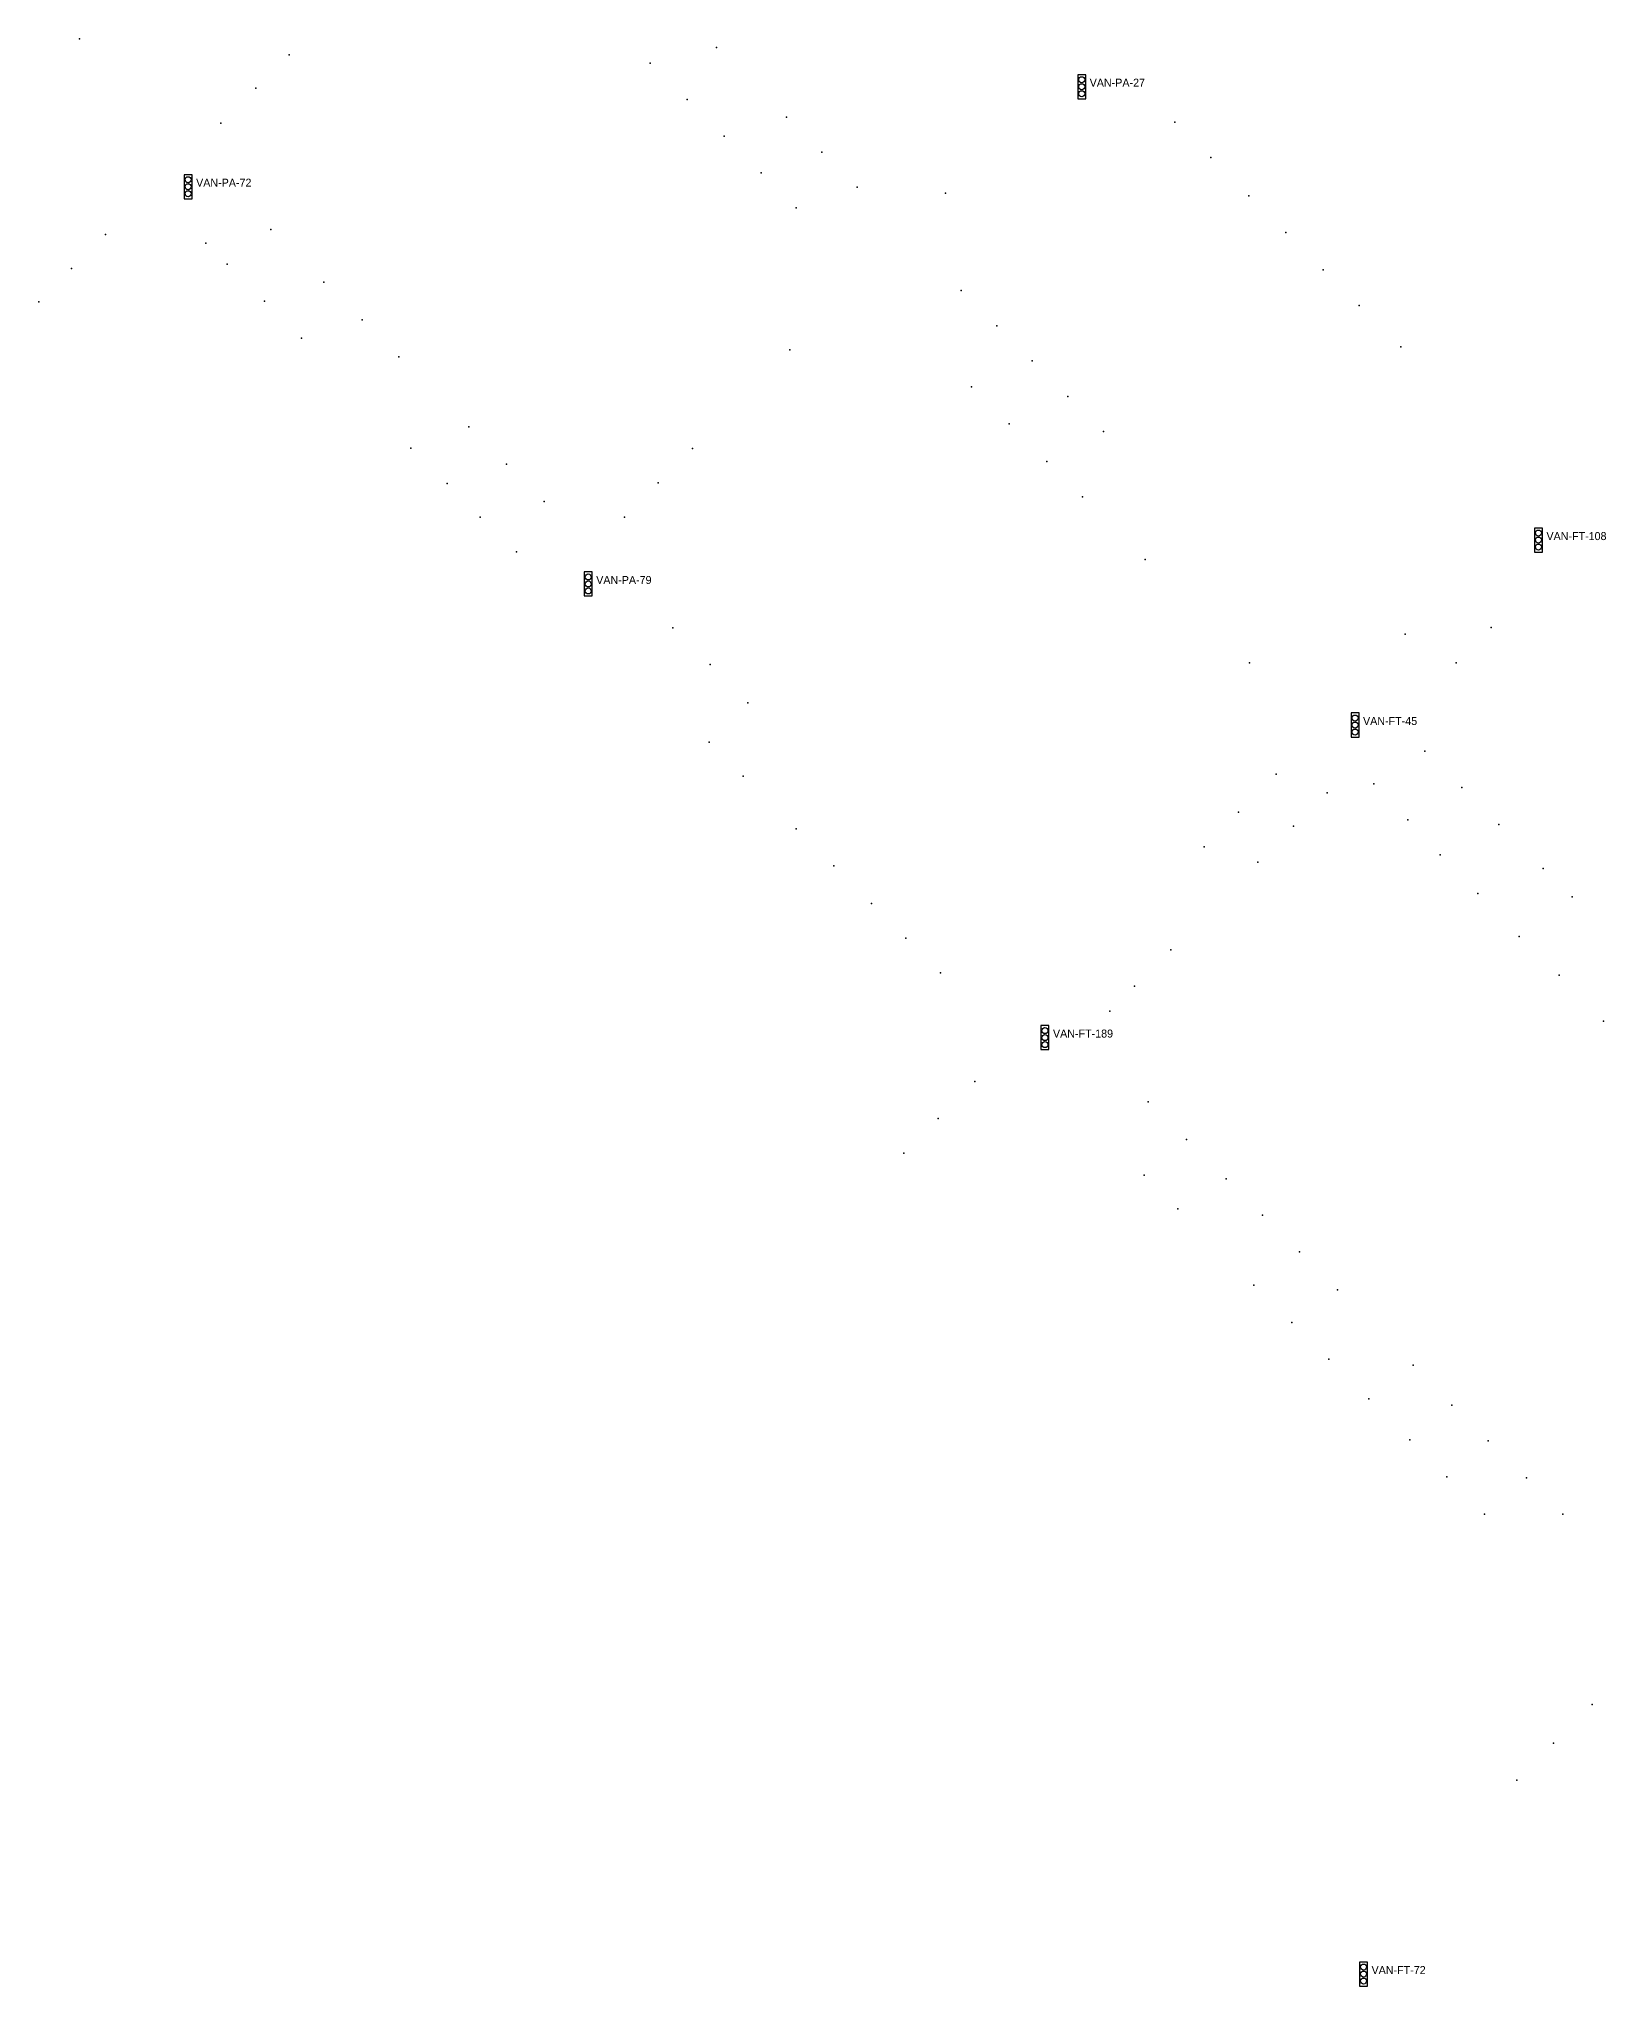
# Model space of a CAD drawing. Header units: inches. Extents: x 486474 to 494239, y 5455982 to 5460069.
# Drawn here: x 490514.3 to 490905.9, y 5459021.1 to 5459507.7 of the extents above; entities that cross this region are included whole.
import ezdxf

# ---------------------------------------------------------------- set-up
doc = ezdxf.new("R2010")
doc.units = ezdxf.units.IN
doc.header["$MEASUREMENT"] = 0
doc.layers.add('Parking Meters', color=10, linetype='Continuous')
doc.layers.add('Traffic Signals', color=10, linetype='Continuous')

msp = doc.modelspace()

# ---------------------------------------------------------------- linework, layer by layer
at = {"layer": 'Parking Meters', "color": 7}
for p in [(490524.42, 5459507.67), (490576.79, 5459503.7), (490576.79, 5459503.7), (490667.06, 5459501.63), (490667.06, 5459501.63), (490683.62, 5459505.51), (490568.54, 5459495.38), (490568.54, 5459495.38), (490676.3, 5459492.52), (490676.3, 5459492.52), (490701.07, 5459488.15), (490701.07, 5459488.15), (490798.15, 5459486.9), (490798.15, 5459486.9), (490559.79, 5459486.61), (490685.54, 5459483.4), (490685.54, 5459483.4), (490709.92, 5459479.4), (490709.92, 5459479.4), (490807.15, 5459478.01), (490807.15, 5459478.01), (490694.77, 5459474.22), (490694.77, 5459474.22), (490718.73, 5459470.65), (490718.73, 5459470.65), (490740.81, 5459469.15), (490740.81, 5459469.15), (490816.64, 5459468.5), (490816.64, 5459468.5), (490703.53, 5459465.46), (490530.96, 5459458.84), (490530.96, 5459458.84), (490572.29, 5459460.07), (490572.29, 5459460.07), (490825.9, 5459459.3), (490825.9, 5459459.3), (490556.01, 5459456.62), (490522.48, 5459450.29), (490522.48, 5459450.29), (490561.37, 5459451.4), (490561.37, 5459451.4), (490835.2, 5459449.98), (490835.2, 5459449.98), (490585.49, 5459446.91), (490744.72, 5459444.83), (490514.31, 5459441.97), (490570.69, 5459442.12), (490570.69, 5459442.12), (490844.21, 5459441.1), (490844.21, 5459441.1), (490595.04, 5459437.49), (490595.04, 5459437.49), (490753.68, 5459435.99), (490753.68, 5459435.99), (490579.94, 5459432.9), (490579.94, 5459432.9), (490701.93, 5459430.01), (490854.63, 5459430.76), (490854.63, 5459430.76), (490604.26, 5459428.25), (490604.26, 5459428.25), (490762.44, 5459427.26), (490762.44, 5459427.26), (490747.3, 5459420.77), (490747.3, 5459420.77), (490771.41, 5459418.32), (490771.41, 5459418.32), (490621.75, 5459410.72), (490621.75, 5459410.72), (490756.75, 5459411.45), (490756.75, 5459411.45), (490780.28, 5459409.55), (490780.28, 5459409.55), (490607.2, 5459405.44), (490607.2, 5459405.44), (490677.61, 5459405.34), (490677.61, 5459405.34), (490631.14, 5459401.38), (490631.14, 5459401.38), (490766.17, 5459402.07), (490766.17, 5459402.07), (490616.32, 5459396.54), (490616.32, 5459396.54), (490669, 5459396.74), (490669, 5459396.74), (490640.53, 5459392.06), (490640.53, 5459392.06), (490775.07, 5459393.21), (490775.07, 5459393.21), (490624.57, 5459388.15), (490624.57, 5459388.15), (490660.58, 5459388.19), (490633.6, 5459379.49), (490790.7, 5459377.6), (490790.7, 5459377.6), (490672.67, 5459360.52), (490672.67, 5459360.52), (490877.19, 5459360.59), (490855.69, 5459358.92), (490855.69, 5459358.92), (490682.01, 5459351.35), (490682.01, 5459351.35), (490816.77, 5459351.79), (490816.77, 5459351.79), (490868.39, 5459351.8), (490868.39, 5459351.8), (490691.44, 5459341.75), (490691.44, 5459341.75), (490681.8, 5459331.91), (490681.8, 5459331.91), (490860.63, 5459329.72), (490860.63, 5459329.72), (490690.3, 5459323.44), (490823.41, 5459323.94), (490823.41, 5459323.94), (490847.86, 5459321.54), (490847.86, 5459321.54), (490836.17, 5459319.26), (490869.84, 5459320.59), (490869.84, 5459320.59), (490814.06, 5459314.43), (490814.06, 5459314.43), (490856.32, 5459312.56), (490856.32, 5459312.56), (490703.49, 5459310.32), (490703.49, 5459310.32), (490827.78, 5459310.97), (490827.78, 5459310.97), (490879.08, 5459311.39), (490879.08, 5459311.39), (490805.45, 5459305.78), (490818.88, 5459301.98), (490818.88, 5459301.98), (490864.43, 5459303.78), (490864.43, 5459303.78), (490712.92, 5459301.06), (490712.92, 5459301.06), (490890.19, 5459300.34), (490873.85, 5459294.14), (490873.85, 5459294.14), (490897.4, 5459293.25), (490897.4, 5459293.25), (490722.36, 5459291.59), (490722.36, 5459291.59), (490730.88, 5459282.97), (490730.88, 5459282.97), (490884.16, 5459283.36), (490884.16, 5459283.36), (490797.17, 5459280.06), (490797.17, 5459280.06), (490739.55, 5459274.32), (490894.2, 5459273.73), (490894.2, 5459273.73), (490788.04, 5459270.98), (490788.04, 5459270.98), (490781.92, 5459264.75), (490905.27, 5459262.24), (490905.27, 5459262.24), (490748.17, 5459247.18), (490748.17, 5459247.18), (490791.49, 5459242.05), (490791.49, 5459242.05), (490739.02, 5459237.92), (490739.02, 5459237.92), (490730.39, 5459229.2), (490801.04, 5459232.63), (490801.04, 5459232.63), (490790.44, 5459223.73), (490790.44, 5459223.73), (490810.93, 5459222.86), (490810.93, 5459222.86), (490798.87, 5459215.3), (490798.87, 5459215.3), (490820.06, 5459213.76), (490820.06, 5459213.76), (490829.25, 5459204.6), (490829.25, 5459204.6), (490817.9, 5459196.27), (490817.9, 5459196.27), (490838.81, 5459195.11), (490838.81, 5459195.11), (490827.4, 5459186.92), (490827.4, 5459186.92), (490836.63, 5459177.73), (490836.63, 5459177.73), (490857.71, 5459176.22), (490857.71, 5459176.22), (490846.6, 5459167.84), (490846.6, 5459167.84), (490867.34, 5459166.29), (490867.34, 5459166.29), (490856.83, 5459157.61), (490856.83, 5459157.61), (490876.41, 5459157.39), (490876.41, 5459157.39), (490866.08, 5459148.38), (490866.08, 5459148.38), (490886, 5459148.08), (490886, 5459148.08), (490875.5, 5459139.03), (490875.5, 5459139.03), (490895.05, 5459139.06), (490895.05, 5459139.06), (490902.38, 5459091.42), (490902.38, 5459091.42), (490892.75, 5459081.78), (490892.75, 5459081.78), (490883.56, 5459072.51)]:
    msp.add_point(p, dxfattribs=at)
at = {"layer": 'Traffic Signals', "color": 1}
for points in [[(490773.85, 5459492.74), (490775.85, 5459492.74), (490775.85, 5459498.74), (490773.85, 5459498.74)], [(490550.58, 5459467.75), (490552.58, 5459467.75), (490552.58, 5459473.75), (490550.58, 5459473.75)], [(490887.98, 5459379.44), (490889.98, 5459379.44), (490889.98, 5459385.44), (490887.98, 5459385.44)], [(490650.55, 5459368.47), (490652.55, 5459368.47), (490652.55, 5459374.47), (490650.55, 5459374.47)], [(490842.15, 5459333.23), (490844.15, 5459333.23), (490844.15, 5459339.23), (490842.15, 5459339.23)], [(490764.68, 5459255.12), (490766.68, 5459255.12), (490766.68, 5459261.12), (490764.68, 5459261.12)], [(490844.28, 5459021.1), (490846.28, 5459021.1), (490846.28, 5459027.1), (490844.28, 5459027.1)]]:
    msp.add_lwpolyline(points, close=True, dxfattribs=at)
for centre in [(490774.85, 5459497.49), (490774.85, 5459495.74), (490774.85, 5459493.99), (490551.58, 5459472.5), (490551.58, 5459470.75), (490551.58, 5459469), (490888.98, 5459384.19), (490888.98, 5459382.44), (490888.98, 5459380.69), (490651.55, 5459373.22), (490651.55, 5459371.47), (490651.55, 5459369.72), (490843.15, 5459337.98), (490843.15, 5459336.23), (490843.15, 5459334.48), (490765.68, 5459259.87), (490765.68, 5459258.12), (490765.68, 5459256.37), (490845.28, 5459025.85), (490845.28, 5459024.1), (490845.28, 5459022.35)]:
    msp.add_circle(centre, 0.75, dxfattribs=at)

# ---------------------------------------------------------------- texts
for s, p in [('VAN-PA-27', (490776.85, 5459495.74)), ('VAN-PA-72', (490553.58, 5459470.75)), ('VAN-FT-108', (490890.98, 5459382.44)), ('VAN-PA-79', (490653.55, 5459371.47)), ('VAN-FT-45', (490845.15, 5459336.23)), ('VAN-FT-189', (490767.68, 5459258.12)), ('VAN-FT-72', (490847.28, 5459024.1))]:
    msp.add_text(s, height=2, dxfattribs=at).set_placement(p)

doc.saveas('drawing.dxf')
